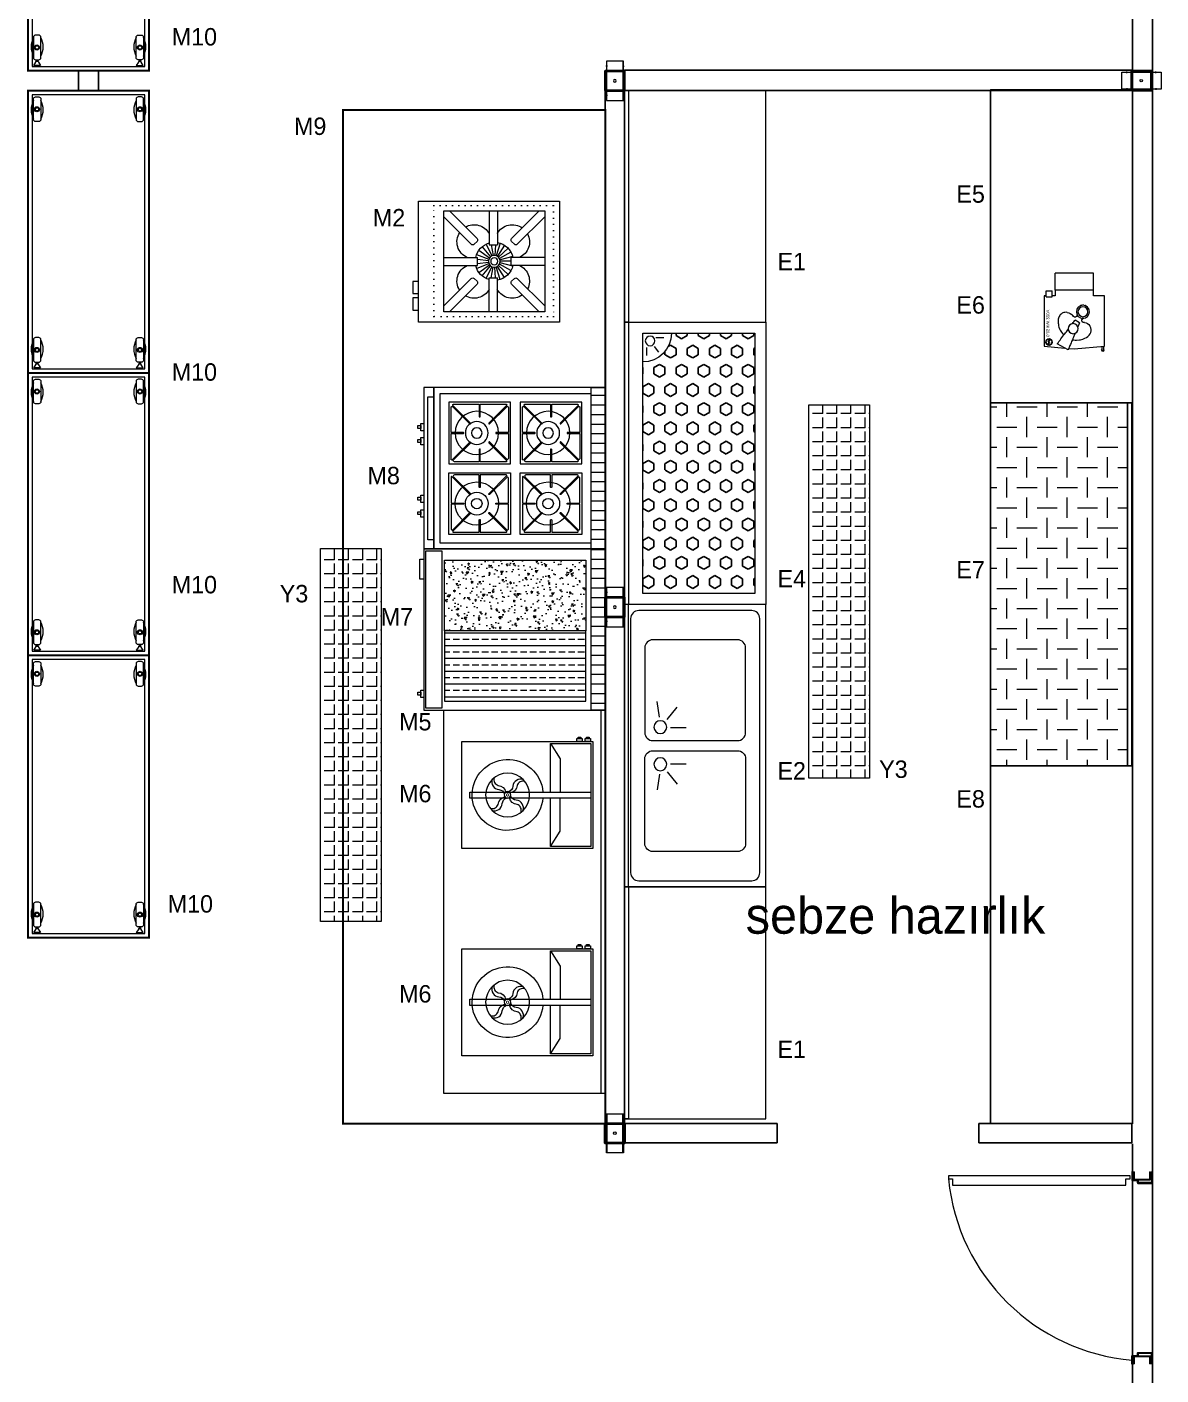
# Model space of a CAD drawing. Header units: millimetres. Extents: x 65390 to 71510, y 46362 to 50796.
# Drawn here: x 69184 to 69746, y 48755 to 49423 of the extents above; entities that cross this region are included whole.
import ezdxf
from ezdxf.enums import TextEntityAlignment as Align

# ---------------------------------------------------------------- set-up
doc = ezdxf.new("R2010")
doc.units = ezdxf.units.MM
doc.linetypes.add('ACAD_ISO07W100', pattern=[3, 0, -3])
doc.linetypes.add('DASHED', pattern=[19.05, 12.7, -6.35])
for name, color, linetype in [('BİRLEŞİM ELEMANLARI', 4, 'Continuous'), ('DIŞ PANEL', 21, 'Continuous'), ('Kıtc-002 Çizgi', 7, 'Continuous'), ('ODP', 110, 'Continuous'), ('S2000-002 Çizgi', 7, 'Continuous')]:
    doc.layers.add(name, color=color, linetype=linetype)
for name, color, linetype, lineweight in [('GRC-Ekipman', 4, 'Continuous', 25), ('GRC-sebze', 94, 'Continuous', 15), ('IC KAPILI 1050', 140, 'Continuous', 0), ('MIM_Sel_Davlumbaz', 251, 'DASHED', 9), ('MIM_Sel_Tezgah', 251, 'Continuous', 9), ('MIM_Sktürk', 251, 'Continuous', 9), ('WALL INTERNAL', 7, 'Continuous', 50)]:
    doc.layers.add(name, color=color, linetype=linetype, lineweight=lineweight)
doc.styles.get("Standard").update_dxf_attribs({"font": 'arial.ttf'})
doc.styles.add('TAKSİM', font='GOTHIC.TTF', dxfattribs={"height": 20})

# ---------------------------------------------------------------- blocks, each defined once
blk = doc.blocks.new('İÇ İKİLİ KEP  80')
at = {"lineweight": 40}
blk.add_lwpolyline([(135.5, 80), (135.5, -16), (39.5, -16), (39.5, 80)], close=True, dxfattribs=at)
at = {"layer": 'BİRLEŞİM ELEMANLARI', "color": 171, "lineweight": 20}
for p, q in [((185, 72), (-10, 72)), ((8.5, 72), (8.5, 74)), ((15, 69), (15, 77)), ((21.5, 72), (21.5, 74)), ((153.5, 72), (153.5, 74)), ((160, 69), (160, 77)), ((166.5, 72), (166.5, 74)), ((-10, -8), (185, -8)), ((8.5, -8), (8.5, -10)), ((15, -5), (15, -13)), ((21.5, -8), (21.5, -10)), ((153.5, -8), (153.5, -10)), ((160, -5), (160, -13)), ((166.5, -8), (166.5, -10))]:
    blk.add_line(p, q, dxfattribs=at)
for points in [[(-10, -10), (-10, 74)], [(-10, 74), (185, 74), (185, -10), (-10, -10)]]:
    blk.add_lwpolyline(points, dxfattribs=at)
blk.add_circle((88, 32), 6.5, dxfattribs=at)
blk = doc.blocks.new('160718_Mobilçalışma140-60')
at = {"layer": 'MIM_Sktürk', "lineweight": 9, "const_width": 1}
blk.add_lwpolyline([(140, 60), (0, 60), (0, 0), (140, 0)], close=True, dxfattribs=at)
at = {"layer": 'MIM_Sktürk', "lineweight": 9}
blk.add_lwpolyline([(138, 58), (2, 58), (2, 2), (138, 2)], close=True, dxfattribs=at)
at = {"layer": 'MIM_Sktürk'}
for points in [[(4.59, 55.67), (4.59, 55.22, -0.414214), (4.09, 54.72), (2.57, 53.72), (2.57, 57.17), (4.09, 56.17, -0.414214)], [(5.35, 56.29), (5.35, 54.63, 0.414214), (6.35, 53.63), (16.54, 53.63, 0.414214), (17.54, 54.63), (17.54, 56.29, 0.414214), (16.54, 57.29), (6.35, 57.29, 0.414214)], [(136.92, 56.29), (136.92, 54.63, -0.414214), (135.92, 53.63), (125.73, 53.63, -0.414214), (124.73, 54.63), (124.73, 56.29, -0.414214), (125.73, 57.29), (135.92, 57.29, -0.414214)], [(4.59, 4.33), (4.59, 4.78, 0.414214), (4.09, 5.28), (2.57, 6.28), (2.57, 2.83), (4.09, 3.83, 0.414214)], [(5.35, 3.71), (5.35, 5.37, -0.414214), (6.35, 6.37), (16.54, 6.37, -0.414214), (17.54, 5.37), (17.54, 3.71, -0.414214), (16.54, 2.71), (6.35, 2.71, -0.414214)], [(136.92, 3.71), (136.92, 5.37, 0.414214), (135.92, 6.37), (125.73, 6.37, 0.414214), (124.73, 5.37), (124.73, 3.71, 0.414214), (125.73, 2.71), (135.92, 2.71, 0.414214)]]:
    blk.add_lwpolyline(points, format="xyb", close=True, dxfattribs=at)
for points in [[(5.35, 55.87), (5.35, 55.05), (4.59, 55.05), (4.59, 55.87)], [(5.35, 4.13), (5.35, 4.95), (4.59, 4.95), (4.59, 4.13)]]:
    blk.add_lwpolyline(points, close=True, dxfattribs=at)
for centre, radius in [((11.44, 55.54), 1.26), ((11.44, 55.54), 0.848), ((130.82, 55.54), 1.26), ((130.82, 55.54), 0.848), ((11.44, 4.46), 1.26), ((11.44, 4.46), 0.848), ((130.82, 4.46), 1.26), ((130.82, 4.46), 0.848)]:
    blk.add_circle(centre, radius, dxfattribs=at)
for centre, start, end in [((11.78, 48.83), 61.46328, 118.53672), ((11.78, 62.1), 241.46328, 298.53672), ((130.48, 48.83), 61.46328, 118.53672), ((130.48, 62.1), 241.46328, 298.53672), ((11.78, -2.1), 61.46328, 118.53672), ((130.48, -2.1), 61.46328, 118.53672), ((11.78, 11.17), 241.46328, 298.53672), ((130.48, 11.17), 241.46328, 298.53672)]:
    blk.add_arc(centre, 9.63, start, end, dxfattribs=at)
blk = doc.blocks.new('İÇ-DOLU-2514-B-B-(80)')
at = {"layer": 'DIŞ PANEL'}
blk.add_lwpolyline([(0, 81), (2514, 81), (2514, -15), (0, -15)], close=True, dxfattribs=at)
blk = doc.blocks.new('A$C4E333208')
at = {"layer": 'Kıtc-002 Çizgi'}
h = blk.add_hatch(dxfattribs=at)
h.set_pattern_fill('HEX', color=254, style=0)
h.set_pattern_definition([(0, (-4887.048, -3146.4644), (0, 5.49926), [3.175, -6.35]), (120, (-4887.048, -3146.4644), (-4.762499, -2.74963), [3.175, -6.35]), (60, (-4883.873, -3146.4644), (-4.762499, 2.74963), [3.175, -6.35])])
h.paths.add_polyline_path([(5.5, 5.5), (134.5, 5.5), (134.5, 61), (19.72, 61, -0.414214), (5.5, 46.78)])
at = {"layer": 'MIM_Sktürk'}
for p, q in [((7.54, 54.45), (7.54, 50.56)), ((11.98, 55.37), (14.82, 53.15)), ((12.6, 59.14), (16.43, 59.14))]:
    blk.add_line(p, q, dxfattribs=at)
for points in [[(140, 70), (0, 70), (0, 0), (140, 0)], [(140, 70), (0, 70), (0, 68), (140, 68)], [(134.5, 61), (5.5, 61), (5.5, 5.5), (134.5, 5.5)]]:
    blk.add_lwpolyline(points, close=True, dxfattribs=at)
blk.add_circle((9.26, 57.34), 2.4, dxfattribs=at)
blk.add_arc((5.5, 61), 14.22, 270, 0, dxfattribs=at)
blk = doc.blocks.new('A$C1A9A7AE9')
at = {"layer": 'MIM_Sktürk'}
for p, q in [((55.84, 52.76), (48.03, 53.87)), ((84.16, 52.76), (91.97, 53.87)), ((57.07, 48.95), (50.97, 43.94)), ((60.98, 47.29), (60.98, 39.4)), ((79.02, 47.29), (79.02, 39.4)), ((82.93, 48.95), (89.03, 43.94))]:
    blk.add_line(p, q, dxfattribs=at)
for points in [[(140, 0), (0, 0), (0, 70), (140, 70)], [(140, 68), (0, 68), (0, 70), (140, 70)]]:
    blk.add_lwpolyline(points, close=True, dxfattribs=at)
for points in [[(133, 3), (7, 3, -0.414214), (3, 7), (3, 63, -0.414214), (7, 67), (133, 67, -0.414214), (137, 63), (137, 7, -0.414214)], [(63.5, 10), (21.5, 10, -0.414214), (17.5, 14), (17.5, 56, -0.414214), (21.5, 60), (63.5, 60, -0.414214), (67.5, 56), (67.5, 14, -0.414214)], [(76.5, 10), (118.5, 10, 0.414214), (122.5, 14), (122.5, 56, 0.414214), (118.5, 60), (76.5, 60, 0.414214), (72.5, 56), (72.5, 14, 0.414214)]]:
    blk.add_lwpolyline(points, format="xyb", close=True, dxfattribs=at)
for centre in [(60.79, 52.26), (79.21, 52.26)]:
    blk.add_circle(centre, 3.19, dxfattribs=at)
blk = doc.blocks.new('A$C2E214F40')
at = {"layer": 'Kıtc-002 Çizgi', "color": 1}
for p, q in [((4.49, 2.74), (3.51, 2.05)), ((3.54, 2.01), (4.44, 2.64)), ((4.44, 2.64), (4.49, 2.06)), ((4.53, 2.15), (4.49, 2.74)), ((4.49, 2.06), (5.65, 2.66)), ((5.63, 2.71), (4.53, 2.15)), ((5.87, 2.81), (5.58, 2.79)), ((5.58, 2.79), (5.62, 2.72)), ((5.62, 2.72), (5.7, 2.59)), ((5.65, 2.66), (5.63, 2.72)), ((5.87, 2.81), (5.7, 2.59))]:
    blk.add_line(p, q, dxfattribs=at)
blk.add_circle((4.61, 2.48), 1.58, dxfattribs=at)
at = {"layer": 'MIM_Sktürk'}
for p, q in [((2.45, 29.53), (0.57, 29.53)), ((2.38, 28.73), (0.57, 28.73)), ((1.19, 15), (2.49, 30)), ((2.49, 30), (27.49, 30)), ((27.49, 30), (27.49, 24.5)), ((6.03, 19.23), (6.45, 20.25)), ((6.45, 20.25), (6.88, 21.03)), ((6.88, 21.03), (7.37, 21.76)), ((7.37, 21.76), (7.97, 22.41)), ((7.97, 22.41), (8.67, 22.89)), ((8.67, 22.89), (9.35, 23.18)), ((9.35, 23.18), (10.17, 23.34)), ((10.17, 23.34), (10.78, 23.35)), ((10.78, 23.35), (11.62, 23.21)), ((11.62, 23.21), (12.06, 23.06)), ((12.06, 23.06), (12.62, 22.77)), ((19.15, 22.51), (19.15, 22.51)), ((19.15, 22.51), (19.15, 22.51)), ((19.43, 22.54), (19.44, 22.54)), ((19.44, 22.54), (19.44, 22.54)), ((19.67, 22.54), (19.68, 22.54)), ((19.68, 22.54), (19.69, 22.54)), ((20.04, 22.52), (20.05, 22.51)), ((20.05, 22.51), (20.06, 22.51)), ((20.41, 22.45), (20.43, 22.44)), ((20.43, 22.44), (20.44, 22.44)), ((20.8, 22.32), (20.82, 22.32)), ((20.82, 22.32), (20.84, 22.31)), ((21.11, 22.18), (21.14, 22.17)), ((21.14, 22.17), (21.16, 22.16)), ((21.39, 22.02), (21.42, 22)), ((21.42, 22), (21.44, 21.99)), ((21.69, 21.8), (21.72, 21.79)), ((21.72, 21.79), (21.73, 21.77)), ((22.02, 21.5), (22.04, 21.48)), ((22.04, 21.48), (22.05, 21.46)), ((22.29, 21.16), (22.31, 21.14)), ((22.31, 21.14), (22.33, 21.11)), ((22.49, 20.84), (22.51, 20.81)), ((22.51, 20.81), (22.52, 20.77)), ((22.64, 20.53), (22.65, 20.49)), ((22.65, 20.49), (22.67, 20.43)), ((22.73, 20.26), (22.75, 20.21)), ((22.75, 20.21), (22.76, 20.16)), ((27.49, 24.5), (30.39, 24.5)), ((30.39, 24.5), (30.39, 5.5)), ((30.39, 24.5), (38.73, 24.5)), ((38.73, 24.5), (38.73, 5.5)), ((1.43, 12.21), (1.19, 15)), ((4.18, 13.38), (3.41, 13.05)), ((4.92, 13.7), (4.18, 13.38)), ((5.72, 14.04), (4.92, 13.7)), ((5.54, 16.09), (5.64, 17.62)), ((5.57, 15.46), (5.54, 16.09)), ((5.63, 14.75), (5.57, 15.46)), ((5.76, 14.05), (5.63, 14.75)), ((5.64, 17.62), (5.72, 18.03)), ((5.72, 18.03), (6.03, 19.23)), ((6.33, 14.29), (5.72, 14.04)), ((6.98, 14.57), (6.33, 14.29)), ((7.58, 14.83), (6.98, 14.57)), ((8.13, 15.06), (7.58, 14.83)), ((8.7, 15.3), (8.13, 15.06)), ((8.95, 15.41), (8.7, 15.3)), ((12.2, 16.79), (12.16, 16.77)), ((12.77, 17.03), (12.2, 16.79)), ((12.2, 16.79), (12.22, 16.75)), ((13.28, 17.25), (12.77, 17.03)), ((13.74, 17.44), (13.28, 17.25)), ((13.73, 14.12), (13.76, 14.09)), ((13.73, 14.07), (13.76, 14.09)), ((14.05, 17.57), (13.74, 17.44)), ((13.76, 14.09), (14.25, 14.46)), ((14.11, 17.6), (14.05, 17.57)), ((14.16, 17.62), (14.11, 17.6)), ((14.16, 17.62), (15.46, 15.37)), ((14.25, 14.46), (14.69, 14.79)), ((14.69, 14.79), (15.1, 15.1)), ((15.1, 15.1), (15.36, 15.3)), ((15.36, 15.3), (15.42, 15.34)), ((15.42, 15.34), (15.46, 15.37)), ((20.28, 16.11), (20.28, 16.11)), ((20.28, 16.11), (20.28, 16.11)), ((20.49, 16.16), (20.48, 16.16)), ((20.49, 16.16), (20.49, 16.16)), ((20.79, 16.25), (20.78, 16.25)), ((20.8, 16.26), (20.79, 16.25)), ((21.04, 16.36), (21.03, 16.36)), ((21.05, 16.37), (21.04, 16.36)), ((21.29, 16.5), (21.27, 16.49)), ((21.31, 16.51), (21.29, 16.5)), ((21.48, 16.62), (21.46, 16.61)), ((21.51, 16.64), (21.48, 16.62)), ((21.64, 16.74), (21.61, 16.71)), ((21.66, 16.75), (21.64, 16.74)), ((21.87, 16.93), (21.85, 16.92)), ((21.88, 16.95), (21.87, 16.93)), ((22.14, 17.22), (22.12, 17.2)), ((22.15, 17.24), (22.14, 17.22)), ((22.37, 17.54), (22.36, 17.52)), ((22.39, 17.57), (22.37, 17.54)), ((22.55, 17.85), (22.53, 17.82)), ((22.56, 17.88), (22.55, 17.85)), ((22.69, 18.19), (22.68, 18.16)), ((22.7, 18.23), (22.69, 18.19)), ((22.78, 18.48), (22.77, 18.44)), ((22.79, 18.52), (22.78, 18.48)), ((22.81, 19.95), (22.83, 19.9)), ((22.83, 19.9), (22.83, 19.84)), ((22.85, 18.8), (22.84, 18.76)), ((22.85, 18.86), (22.85, 18.8)), ((22.86, 19.69), (22.87, 19.62)), ((22.87, 19.62), (22.88, 19.4)), ((22.88, 19.09), (22.87, 19.03)), ((22.88, 19.4), (22.88, 19.35)), ((22.88, 19.14), (22.88, 19.09)), ((0.76, 11.93), (0.72, 11.91)), ((0.72, 11.91), (3.79, 6.58)), ((0.8, 11.95), (0.76, 11.93)), ((1.02, 12.04), (0.8, 11.95)), ((1.26, 12.14), (1.02, 12.04)), ((1.61, 12.29), (1.26, 12.14)), ((2.49, 0), (1.59, 10.4)), ((1.9, 12.41), (1.61, 12.29)), ((2.39, 12.62), (1.9, 12.41)), ((2.83, 12.81), (2.39, 12.62)), ((3.41, 13.05), (2.83, 12.81)), ((3.87, 6.64), (4.06, 6.78)), ((4.06, 6.78), (4.26, 6.94)), ((4.26, 6.94), (4.57, 7.17)), ((4.57, 7.17), (4.82, 7.36)), ((4.82, 7.36), (5.24, 7.68)), ((5.24, 7.68), (5.62, 7.96)), ((5.62, 7.96), (6.13, 8.34)), ((6.13, 8.34), (6.79, 8.85)), ((6.79, 8.85), (7.44, 9.33)), ((7.44, 9.33), (8.14, 9.86)), ((8.17, 9.66), (8.05, 9.79)), ((8.14, 9.86), (8.66, 10.25)), ((8.8, 9.11), (8.17, 9.66)), ((8.66, 10.25), (9.23, 10.68)), ((9.48, 8.62), (8.8, 9.11)), ((9.23, 10.68), (9.75, 11.07)), ((10.46, 8.04), (9.48, 8.62)), ((9.75, 11.07), (10.23, 11.43)), ((10.23, 11.43), (10.72, 11.8)), ((11.14, 7.73), (10.46, 8.04)), ((10.72, 11.8), (10.94, 11.96)), ((12.05, 7.4), (11.14, 7.73)), ((12.63, 7.24), (12.05, 7.4)), ((13.41, 7.1), (12.63, 7.24)), ((14.03, 7.02), (13.41, 7.1)), ((14.49, 7), (14.03, 7.02)), ((15.09, 7), (14.49, 7)), ((16.01, 7.07), (15.09, 7)), ((16.51, 7.18), (16.01, 7.07)), ((17.22, 7.47), (16.51, 7.18)), ((17.7, 7.77), (17.22, 7.47)), ((18.09, 8.08), (17.7, 7.77)), ((18.51, 8.54), (18.09, 8.08)), ((18.7, 8.8), (18.51, 8.54)), ((18.87, 9.07), (18.7, 8.8)), ((19.01, 9.36), (18.87, 9.07)), ((19.2, 9.89), (19.01, 9.36)), ((19.27, 10.14), (19.2, 9.89)), ((19.31, 10.36), (19.27, 10.14)), ((19.36, 11.09), (19.31, 10.36)), ((19.33, 11.46), (19.36, 11.09)), ((3.79, 6.58), (3.8, 6.59)), ((3.8, 6.59), (3.83, 6.61)), ((3.83, 6.61), (3.87, 6.64)), ((27.04, 3.92), (27.04, 4)), ((27.04, 4), (30.04, 4)), ((27.04, 3.63), (27.04, 3.92)), ((27.04, 3.2), (27.04, 3.63)), ((27.04, 1), (27.04, 3.2)), ((27.04, 1), (30.04, 1)), ((27.49, 5.5), (27.49, 4)), ((30.39, 5.5), (27.49, 5.5)), ((27.49, 1), (27.49, 0)), ((30.04, 3.92), (30.04, 4)), ((30.04, 3.63), (30.04, 3.92)), ((30.04, 3.2), (30.04, 3.63)), ((30.04, 1), (30.04, 3.2)), ((30.39, 5.5), (38.73, 5.5)), ((26.86, 0), (2.49, 0)), ((27.49, 0), (26.86, 0))]:
    blk.add_line(p, q, dxfattribs=at)
for centre, radius in [((19.63, 19.29), 3.25), ((19.63, 19.29), 2.45), ((11.25, 14.44), 2.5)]:
    blk.add_circle(centre, radius, dxfattribs=at)
for centre, radius, start, end in [((0.57, 29.13), 0.572, 44.35086, 315.66248), ((0.57, 29.13), 0.399, 90, 270), ((10.56, 19.66), 3.74, 5.44166, 56.60339), ((15.33, 19.77), 1.08, 167.00562, 350.56105), ((17.99, 15.29), 1.08, 70.17429, 254.40423), ((15.61, 11.15), 3.74, 4.80646, 55.96819)]:
    blk.add_arc(centre, radius, start, end, dxfattribs=at)
at = {"layer": 'Kıtc-002 Çizgi', "color": 1}
blk.add_text('0,85 KW 220V', height=1.5, dxfattribs=at).set_placement((7.14, 1.1))
blk = doc.blocks.new('PoliTT.S.180-70')
at = {"layer": 'GRC-sebze'}
h = blk.add_hatch(dxfattribs=at)
h.set_pattern_fill('CHECKERED', color=256, scale=10, style=0)
h.set_pattern_definition([(0, (180, 0), (10, 10), [10, -10]), (90, (185, 5), (-10, 10), [10, -10])])
h.paths.add_polyline_path([(0, -70), (180, -70), (180, -2), (0, -2)])
for p, q in [((0, 0), (180, 0)), ((0, -70), (0, 0)), ((180, 0), (180, -70)), ((180, -2), (0, -2)), ((180, -70), (0, -70))]:
    blk.add_line(p, q)
blk = doc.blocks.new('A$C45FF6976')
at = {"color": 7}
for p, q in [((91.66, 91.55), (92.46, 91.55)), ((101.26, 91.55), (100.46, 91.55)), ((91.66, 4.05, 0), (92.46, 4.05, 0)), ((101.26, 4.05, 0), (100.46, 4.05, 0))]:
    blk.add_line(p, q, dxfattribs=at)
at = {"layer": 'IC KAPILI 1050', "color": 2}
for p, q in [((90.51, 93.4), (0.48, 93.4)), ((0.48, 93.4), (0.48, 91.9)), ((0.48, 91.9), (2.48, 91.9)), ((2.48, 91.9), (2.48, 88.9)), ((2.48, 88.9), (88.51, 88.9))]:
    blk.add_line(p, q, dxfattribs=at)
at = {"layer": 'IC KAPILI 1050'}
for p, q in [((88.51, 88.9), (88.51, 91.9)), ((88.51, 91.9), (90.51, 91.9)), ((90.51, 91.9), (90.51, 93.4))]:
    blk.add_line(p, q, dxfattribs=at)
at = {"layer": 'IC KAPILI 1050', "color": 2}
blk.add_arc((100.05, 101.74, 0), 100.05, 185.64289, 265.10266, dxfattribs=at)
at = {"layer": 'ODP', "color": 3}
for p, q in [((92.46, 95.4), (92.46, 91.55, -4)), ((92.46, 91.55), (92.46, 95.4)), ((92.61, 95.4, -4), (92.46, 95.4)), ((92.61, 95.4), (92.61, 91.7)), ((100.31, 95.4, -4), (100.46, 95.4)), ((100.31, 95.4), (100.31, 91.7)), ((100.46, 95.4), (100.46, 91.55, -4)), ((92.46, 91.55), (100.46, 91.55, -4)), ((100.46, 91.55, -4), (92.46, 91.55)), ((92.61, 91.7), (100.31, 91.7)), ((92.46, 4.05, 0), (92.46, 0.2, 0)), ((92.46, 0.2, 0), (92.46, 4.05, -4)), ((92.46, 4.05, 0), (100.46, 4.05, -4)), ((100.46, 4.05, -4), (92.46, 4.05, 0)), ((92.61, 0.2, -4), (92.46, 0.2, 0)), ((92.61, 3.9, 0), (100.31, 3.9, 0)), ((92.61, 0.2, 0), (92.61, 3.9, 0)), ((100.31, 0.2, 0), (100.31, 3.9, 0)), ((100.31, 0.2, -4), (100.46, 0.2, 0)), ((100.46, 0.2, 0), (100.46, 4.05, -4))]:
    blk.add_line(p, q, dxfattribs=at)
at = {"layer": 'ODP', "color": 3, "lineweight": 30}
for p, q in [((91.51, 0, 0), (91.66, 0, 0)), ((101.41, 0, 0), (101.26, 0, 0))]:
    blk.add_line(p, q, dxfattribs=at)
for points in [[(91.51, 95.6), (91.51, 91.4), (94.31, 91.4), (94.31, 89.9), (101.41, 89.9), (101.41, 95.6)], [(101.26, 95.6), (101.26, 90.05), (94.46, 90.05), (94.46, 91.55), (91.66, 91.55), (91.66, 95.6)]]:
    blk.add_lwpolyline(points, dxfattribs=at)
at = {"layer": 'ODP', "color": 3, "lineweight": 30, "elevation": 0}
for points in [[(91.51, 0), (91.51, 4.2), (94.31, 4.2), (94.31, 5.7), (101.41, 5.7), (101.41, 0)], [(101.26, 0), (101.26, 5.55), (94.46, 5.55), (94.46, 4.05), (91.66, 4.05), (91.66, 0)]]:
    blk.add_lwpolyline(points, dxfattribs=at)
blk = doc.blocks.new('160718_Yerocağı')
at = {"layer": 'MIM_Sktürk', "lineweight": 5}
for p, q in [((-4.84, 62.63), (-54.84, 62.63)), ((-54.84, 62.63), (-54.84, 12.63)), ((-51.93, 62.63), (-38.33, 49.03)), ((-31.91, 62.63), (-31.91, 45.98)), ((-27.91, 62.63), (-27.91, 45.98)), ((-7.76, 62.63), (-21.36, 49.03)), ((-4.84, 12.63), (-4.84, 62.63)), ((-54.84, 59.89), (-41.16, 46.21)), ((-4.84, 59.89), (-18.53, 46.21)), ((-38.33, 47.62), (-39.75, 46.21)), ((-21.36, 47.62), (-19.94, 46.21)), ((-38.82, 40.54), (-32.65, 38.54)), ((-37.81, 42.68), (-32.34, 39.21)), ((-36.3, 44.51), (-31.86, 39.78)), ((-34.39, 45.9), (-31.27, 40.22)), ((-32.19, 46.77), (-30.58, 40.49)), ((-31.91, 45.98), (-27.91, 45.98)), ((-29.84, 45.7), (-29.84, 40.58)), ((-27.5, 46.77), (-29.11, 40.49)), ((-25.3, 45.9), (-28.42, 40.22)), ((-23.39, 44.51), (-27.82, 39.78)), ((-21.88, 42.68), (-27.35, 39.21)), ((-20.87, 40.54), (-27.04, 38.54)), ((-54.84, 39.13), (-38.05, 39.13)), ((-54.84, 35.13), (-38.05, 35.13)), ((-38.38, 33.61), (-32.51, 36.37)), ((-38.05, 35.13), (-38.05, 39.13)), ((-38.05, 38.15), (-32.79, 37.81)), ((-38.05, 36.06), (-32.74, 37.08)), ((-37.11, 31.62), (-32.12, 35.75)), ((-35.39, 30), (-31.58, 35.24)), ((-33.32, 28.86), (-30.93, 34.89)), ((-30.9, 29.28), (-30.21, 34.7)), ((-28.79, 29.28), (-29.47, 34.7)), ((-26.37, 28.86), (-28.76, 34.89)), ((-24.3, 30), (-28.11, 35.24)), ((-22.57, 31.62), (-27.57, 35.75)), ((-21.31, 33.61), (-27.17, 36.37)), ((-21.64, 36.06), (-26.95, 37.08)), ((-21.64, 38.15), (-26.9, 37.81)), ((-4.84, 39.13), (-21.64, 39.13)), ((-21.64, 35.13), (-21.64, 39.13)), ((-4.84, 35.13), (-21.64, 35.13)), ((-54.84, 15.37), (-41.16, 29.05)), ((-38.33, 27.64), (-39.75, 29.05)), ((-31.91, 12.63), (-31.91, 29.28)), ((-31.91, 29.28), (-27.91, 29.28)), ((-27.91, 12.63), (-27.91, 29.28)), ((-21.36, 27.64), (-19.94, 29.05)), ((-4.84, 15.37), (-18.53, 29.05)), ((-51.93, 12.63), (-38.33, 26.22)), ((-7.76, 12.63), (-21.36, 26.22)), ((-54.84, 12.63), (-4.84, 12.63))]:
    blk.add_line(p, q, dxfattribs=at)
for points in [[(-60, 0), (0, 0), (0, 70), (-60, 70)], [(-54, 0), (-48, 0), (-48, -2.72), (-54, -2.72)], [(-45.82, 0), (-39.82, 0), (-39.82, -2.72), (-45.82, -2.72)]]:
    blk.add_lwpolyline(points, close=True, dxfattribs=at)
at = {"layer": 'MIM_Sktürk', "linetype": 'ACAD_ISO07W100', "lineweight": 5}
blk.add_lwpolyline([(-57.27, 7.63), (-2.19, 7.63), (-2.19, 67.03), (-57.27, 67.03)], close=True, dxfattribs=at)
at = {"layer": 'MIM_Sktürk', "lineweight": 5}
for radius in [2.95, 1.79]:
    blk.add_circle((-29.84, 37.63), radius, dxfattribs=at)
for centre, radius, start, end in [((-39.65, 46.57), 8.5, 24.45702, 116.7019), ((-20.18, 46.57), 8.5, 62.60647, 155.35824), ((-39.65, 46.57), 8.5, 144.00678, 241.1359), ((-29.84, 37.63), 9.43, 102.63219, 170.85208), ((-39.04, 48.33), 1, 315, 45), ((-29.84, 37.63), 9.43, 9.14792, 78.15497), ((-20.65, 48.33), 1, 135, 225), ((-20.18, 46.57), 8.5, 298.8641, 35.32642), ((-40.45, 46.91), 1, 225, 315), ((-19.24, 46.91), 1, 225, 315), ((-39.65, 27.62), 8.5, 118.8641, 210.8127), ((-29.84, 37.63), 9.43, 195.36535, 257.36781), ((-29.84, 37.63), 9.43, 281.84503, 344.63465), ((-20.18, 27.62), 8.5, 329.86699, 61.1359), ((-40.45, 28.35), 1, 45, 135), ((-39.04, 26.93), 1, 315, 45), ((-20.65, 26.93), 1, 135, 225), ((-19.24, 28.35), 1, 45, 135), ((-39.65, 27.62), 8.5, 238.02757, 335.54298), ((-20.18, 27.62), 8.5, 204.64176, 302.64687)]:
    blk.add_arc(centre, radius, start, end, dxfattribs=at)
blk = doc.blocks.new('A$C5569020A')
at = {"layer": 'MIM_Sel_Tezgah'}
for points in [[(0, 0), (53, 0), (53, 65), (0, 65)], [(25, 4), (28, 4), (28, 64), (25, 64)], [(53, 61.12), (54.47, 61.12), (54.47, 63.79), (53, 63.79)], [(54.47, 61.79), (55.2, 61.79), (55.2, 63.12), (54.47, 63.12)], [(53, 57.09), (54.47, 57.09), (54.47, 59.76), (53, 59.76)], [(54.47, 57.75), (55.2, 57.75), (55.2, 59.09), (54.47, 59.09)]]:
    blk.add_lwpolyline(points, close=True, dxfattribs=at)
for points in [[(28, 44), (52, 44), (52, 64), (1, 64), (1, 44), (25, 44)], [(1, 44), (8.58, 48.72), (25, 48.72)], [(52, 44), (44.42, 48.72), (28, 48.72)]]:
    blk.add_lwpolyline(points, dxfattribs=at)
for points in [[(18.07, 29.39, -0.42543), (21.82, 27.44, 0.337252), (25.14, 23.72, -0.475845)], [(18.75, 30.33, -0.499875), (23.93, 27.05, 0.298072), (26.02, 24.27, 0.325205)], [(33.2, 31.22, -0.42543), (31.25, 27.47, 0.337252), (27.53, 24.15, -0.475845)], [(34.14, 30.54, -0.499875), (30.86, 25.36, 0.298072), (28.08, 23.28, 0.325205)], [(18.97, 14.94, -0.499875), (22.25, 20.12, 0.298072), (25.02, 22.21, 0.325205)], [(19.9, 14.26, -0.42543), (21.86, 18.01, 0.337252), (25.58, 21.33, -0.475845)], [(34.35, 15.15, -0.499875), (29.18, 18.44, 0.298072), (27.09, 21.21, 0.325205)], [(35.03, 16.09, -0.42543), (31.28, 18.05, 0.337252), (27.96, 21.76, -0.475845)]]:
    blk.add_lwpolyline(points, format="xyb", dxfattribs=at)
at = {"layer": 'MIM_Sel_Tezgah', "const_width": 0.396}
blk.add_lwpolyline([(26.14, 22.32, 1), (26.97, 23.17, 1)], format="xyb", close=True, dxfattribs=at)
at = {"layer": 'MIM_Sel_Tezgah'}
for radius in [10.88, 1.64]:
    blk.add_circle((26.55, 22.74), radius, dxfattribs=at)
blk.add_arc((26.55, 22.74), 17.57, 95.0717, 85.27521, dxfattribs=at)
blk = doc.blocks.new('A$C604B7618')
at = {"layer": 'MIM_Sel_Tezgah'}
blk.add_lwpolyline([(0, 30.57), (30.57, 30.57), (30.57, 0), (0, 0), (0, 30.57)], dxfattribs=at)
blk.add_lwpolyline([(15.55, 29.52), (15.55, 23.44, -0.414214), (15.34, 23.23), (15.23, 23.23, -0.414214), (15.02, 23.44), (15.02, 29.52), (2.68, 29.52, 0.668179), (2.31, 28.63), (10.81, 20.13, -0.810443), (10.38, 19.82), (1.59, 28.61, 0.668179), (1.05, 28.39), (1.05, 15.55), (7.13, 15.55, -0.414214), (7.34, 15.34), (7.34, 15.23, -0.414214), (7.13, 15.02), (1.05, 15.02), (1.05, 2.68, 0.668179), (1.94, 2.31), (10.43, 10.81, -0.810443), (10.75, 10.38), (1.96, 1.59, 0.668179), (2.18, 1.05), (15.02, 1.05), (15.02, 7.13, -0.414214), (15.23, 7.34), (15.34, 7.34, -0.414214), (15.55, 7.13), (15.55, 1.05), (27.88, 1.05, 0.668179), (28.26, 1.94), (19.76, 10.43, -0.810443), (20.19, 10.75), (28.98, 1.96, 0.668179), (29.52, 2.18), (29.52, 15.02), (23.44, 15.02, -0.414214), (23.23, 15.23), (23.23, 15.34, -0.414214), (23.44, 15.55), (29.52, 15.55), (29.52, 28.39, 0.668179), (28.98, 28.61), (20.19, 19.82, -0.810443), (19.76, 20.13), (28.26, 28.63, 0.668179), (27.88, 29.52)], format="xyb", close=True, dxfattribs=at)
for radius in [10.75, 5.66, 2.6]:
    blk.add_circle((15.28, 13.8), radius, dxfattribs=at)
blk = doc.blocks.new('A$C0E67626B')
at = {"layer": 'MIM_Sel_Tezgah'}
h = blk.add_hatch(dxfattribs=at)
h.set_pattern_fill('ANSI31', color=256, scale=1.5, angle=45, style=0)
h.set_pattern_definition([(90, (-2444.461, -5730.0927), (-4.7625, 9e-16), [])])
h.paths.add_polyline_path([(80, 85.92), (80, 92.92), (0, 92.92), (0, 85.92)])
for points in [[(0, 7.92), (80, 7.92), (80, 92.92), (0, 92.92)], [(80, 85.92), (0, 85.92), (0, 92.92), (80, 92.92)], [(3, 10.92), (77, 10.92), (77, 85.92), (3, 85.92)], [(0, 2.92), (80, 2.92), (80, 7.92), (0, 7.92)], [(4.49, 7.92), (75.51, 7.92), (75.51, 4.92), (4.49, 4.92)], [(17.86, 2.92), (21.5, 2.92), (21.5, 1.46), (17.86, 1.46)], [(18.82, 1.46), (20.28, 1.46), (20.28, 0), (18.82, 0)], [(24.71, 2.92), (28.35, 2.92), (28.35, 1.46), (24.71, 1.46)], [(25.67, 1.46), (27.13, 1.46), (27.13, 0), (25.67, 0)], [(53.39, 2.92), (57.03, 2.92), (57.03, 1.46), (53.39, 1.46)], [(54.35, 1.46), (55.81, 1.46), (55.81, 0), (54.35, 0)], [(60.56, 2.92), (64.21, 2.92), (64.21, 1.46), (60.56, 1.46)], [(61.53, 1.46), (62.99, 1.46), (62.99, 0), (61.53, 0)]]:
    blk.add_lwpolyline(points, close=True, dxfattribs=at)
at = {"layer": 'MIM_Sel_Tezgah', "xscale": -1}
for p in [(37.77, 50.81), (37.77, 15.43)]:
    blk.add_blockref('A$C604B7618', p, dxfattribs=at)
at = {"layer": 'MIM_Sel_Tezgah'}
for p in [(42.23, 50.81), (42.23, 15.43)]:
    blk.add_blockref('A$C604B7618', p, dxfattribs=at)
blk = doc.blocks.new('A$C7609510E')
at = {"layer": 'MIM_Sel_Tezgah'}
h = blk.add_hatch(dxfattribs=at)
h.set_pattern_fill('ANSI31', color=256, scale=1.5, angle=45, style=0)
h.set_pattern_definition([(90, (-4825.414, -5259.878), (-4.7625, 9e-16), [])])
h.paths.add_polyline_path([(80, 85.92), (80, 92.92), (0, 92.92), (0, 85.92)])
h = blk.add_hatch(dxfattribs=at)
h.set_pattern_fill('AR-CONC', color=256, scale=0.05, angle=45, style=0)
h.set_pattern_definition([(95, (-4825.414, -5259.878), (7.0047325, 5.877669), [0.9525, -10.4775]), (40, (-4825.414, -5259.878), (-8.000894, 5.50885), [0.762, -8.382]), (145.451, (-4824.83, -5259.388), (-0.996108, 11.386512), [0.8095, -8.9045]), (91.1842, (-4827.21, -5258.082), (11.070512, 8.09767), [1.42875, -15.71625]), (141.6356, (-4826.287, -5257.407), (-0.354307, 17.141322), [1.21425, -13.35675]), (36.184, (-4827.21, -5258.082), (-0.354279, 17.14132), [1.143, -12.573]), (66, (-4825.863, -5257.633), (8.9760276, 1.7447634), [0.9525, -10.4775]), (11, (-4825.863, -5257.633), (-4.326996, 8.69706), [0.762, -8.382]), (116.4514, (-4825.115, -5257.487), (4.649002, 10.441823), [0.8095, -8.9045]), (82.5, (-4825.414, -5259.8778), (-2.8802735, 3.0986707), [0, -8.2804, 0, -8.509, 0, -8.41375]), (52.5, (-4825.414, -5259.878), (-1.1794864, 5.90435), [0, -4.8514, 0, -8.0899, 0, -3.20675]), (12.5, (-4827.4165, -5261.8804), (4.9963932, 4.5913098), [0, -3.175, 0, -9.906, 0, -13.1445]), (2.5, (-4828.3145, -5262.7784), (4.338195, 6.1361196), [0, -4.1275, 0, -6.5786, 0, -9.3345])])
h.paths.add_polyline_path([(40.53, 83.21), (5.53, 83.21), (5.53, 13.21), (40.53, 13.21)])
h = blk.add_hatch(dxfattribs=at)
h.set_pattern_fill('ANSI33', color=256, angle=45, style=0)
h.set_pattern_definition([(90, (-4825.414, -5259.878), (-6.35, 1e-15), []), (90, (-4822.239, -5256.703), (-6.35, 1e-15), [3.175, -1.5875])])
h.paths.add_polyline_path([(40.53, 13.21), (75.53, 13.21), (75.53, 83.21), (40.53, 83.21)])
for points in [[(0, 2.92), (80, 2.92), (80, 92.92), (0, 92.92)], [(0, 92.92), (80, 92.92), (80, 85.92), (0, 85.92)], [(5.53, 83.21), (40.53, 83.21), (40.53, 13.21), (5.53, 13.21)], [(75.53, 83.21), (40.53, 83.21), (40.53, 13.21), (75.53, 13.21)], [(1, 11.92), (79, 11.92), (79, 3.92), (1, 3.92)], [(5, 2.92), (15, 2.92), (15, 0.92), (5, 0.92)], [(70.06, 2.92), (73.7, 2.92), (73.7, 1.46), (70.06, 1.46)], [(71.02, 1.46), (72.48, 1.46), (72.48, 0), (71.02, 0)]]:
    blk.add_lwpolyline(points, close=True, dxfattribs=at)

msp = doc.modelspace()

# ---------------------------------------------------------------- hatches: boundary and pattern name
at = {"layer": 'MIM_Sktürk'}
h = msp.add_hatch(dxfattribs=at)
h.set_pattern_fill('ANGLE', color=256, angle=90)
h.set_pattern_definition([(90, (114233.866, -11782.344), (-6.985, 4e-16), [5.08, -1.905]), (180, (114233.866, -11782.344), (-9e-16, -6.985), [5.08, -1.905])])
h.paths.add_polyline_path([(69571.907, 49050.942), (69571.907, 49235.942), (69601.907, 49235.942), (69601.907, 49050.942)])
h = msp.add_hatch(dxfattribs=at)
h.set_pattern_fill('ANGLE', color=256, angle=90)
h.set_pattern_definition([(90, (113991.7766, -11770.958), (-6.985, 4e-16), [5.08, -1.905]), (180, (113991.7766, -11770.958), (-9e-16, -6.985), [5.08, -1.905])])
h.paths.add_polyline_path([(69329.817, 48979.74), (69329.817, 49164.74), (69359.817, 49164.74), (69359.817, 48979.74)])

# ---------------------------------------------------------------- linework, layer by layer
for p, q in [((69732.238, 49401.962), (69480.512, 49401.962)), ((69732.238, 49401.562), (69732.238, 48879.385)), ((69742.238, 49401.562), (69742.238, 48618.562)), ((69732.238, 49391.962), (69480.512, 49391.962)), ((69732.238, 48869.562), (69732.238, 48749.562))]:
    msp.add_line(p, q)
at = {"ltscale": 5}
msp.add_lwpolyline([(69219.712, 49391.785), (69209.712, 49391.785), (69209.712, 49401.785), (69219.712, 49401.785)], close=True, dxfattribs=at)
at = {"layer": 'DIŞ PANEL'}
for p, q in [((69556.212, 48879.562), (69556.212, 48869.962)), ((69656.212, 48879.562), (69656.212, 48869.962))]:
    msp.add_line(p, q, dxfattribs=at)
for points in [[(69732.238, 49443.164), (69732.238, 49401.562), (69742.238, 49401.562), (69742.238, 49441.664)], [(69742.238, 49401.562), (69741.512, 49401.562), (69741.512, 49391.962), (69742.238, 49391.962)], [(69742.238, 49401.562), (69741.512, 49401.562), (69741.512, 49391.962), (69742.238, 49391.962)], [(69556.212, 48869.962), (69480.512, 48869.962), (69480.512, 48879.562), (69556.212, 48879.562)], [(69656.212, 48879.562), (69731.912, 48879.562), (69731.912, 48869.962), (69656.212, 48869.962)]]:
    msp.add_lwpolyline(points, dxfattribs=at)
at = {"layer": 'GRC-Ekipman'}
for points in [[(69732.238, 49392.139), (69661.912, 49392.139), (69661.912, 49237.062), (69732.238, 49237.062)], [(69661.912, 49057.062), (69732.238, 49057.062), (69732.238, 48879.562), (69661.912, 48879.562)]]:
    msp.add_lwpolyline(points, close=True, dxfattribs=at)
at = {"layer": 'MIM_Sel_Davlumbaz', "linetype": 'DASHED', "const_width": 1}
msp.add_lwpolyline([(69470.912, 49382.169), (69340.912, 49382.169), (69340.912, 48879.539), (69470.912, 48879.539)], close=True, dxfattribs=at)
at = {"layer": 'MIM_Sktürk'}
for points in [[(69480.512, 49276.962), (69550.512, 49276.962), (69550.512, 49391.962), (69480.512, 49391.962)], [(69482.512, 49276.962), (69480.512, 49276.962), (69480.512, 49391.962), (69482.512, 49391.962)], [(69601.907, 49235.942), (69601.907, 49050.942), (69571.907, 49050.942), (69571.907, 49235.942)], [(69359.817, 49164.74), (69359.817, 48979.74), (69329.817, 48979.74), (69329.817, 49164.74)], [(69390.912, 49084.539), (69470.912, 49084.539), (69470.912, 48894.539), (69390.912, 48894.539)], [(69468.912, 49084.539), (69470.912, 49084.539), (69470.912, 48894.539), (69468.912, 48894.539)], [(69480.512, 48881.985), (69550.512, 48881.985), (69550.512, 48996.985), (69480.512, 48996.985)], [(69482.512, 48881.985), (69480.512, 48881.985), (69480.512, 48996.985), (69482.512, 48996.985)]]:
    msp.add_lwpolyline(points, close=True, dxfattribs=at)

# ---------------------------------------------------------------- block references
at = {"yscale": 0.1, "zscale": 0.1}
for p, xscale, rotation in [((69478.912, 49405.489), -0.1, 90), ((69478.912, 49405.489), -0.1, 90), ((69745.462, 49399.962), 0.1, 180), ((69745.462, 49399.962), 0.1, 180), ((69478.912, 49144.489), -0.1, 90), ((69478.912, 49144.489), -0.1, 90), ((69478.912, 48865.989), 0.1, 90), ((69478.912, 48865.989), 0.1, 90)]:
    msp.add_blockref('İÇ İKİLİ KEP  80', p, dxfattribs=dict(at, xscale=xscale, rotation=rotation))
at = {"layer": 'GRC-Ekipman', "xscale": -1, "rotation": 270}
msp.add_blockref('PoliTT.S.180-70', (69731.912, 49057.062), dxfattribs=at)
at = {"layer": 'Kıtc-002 Çizgi', "lineweight": -2, "xscale": -1, "rotation": 270}
msp.add_blockref('A$C2E214F40', (69688.451, 49262.54), dxfattribs=at)
at = {"layer": 'MIM_Sktürk', "rotation": 90}
for p in [(69244.712, 49401.785), (69244.712, 49251.785), (69244.712, 49111.785), (69244.712, 48971.785)]:
    msp.add_blockref('160718_Mobilçalışma140-60', p, dxfattribs=at)
at = {"layer": 'MIM_Sktürk', "linetype": 'DASHED', "xscale": -1}
for name, p, rotation in [('160718_Yerocağı', (69378.283, 49337.013), 270), ('A$C4E333208', (69550.512, 49276.985), 90), ('A$C1A9A7AE9', (69550.512, 49136.985), 90)]:
    msp.add_blockref(name, p, dxfattribs=dict(at, rotation=rotation))
at = {"layer": 'MIM_Sktürk'}
msp.add_blockref('A$C45FF6976', (69640.577, 48760.195), dxfattribs=at)
at = {"layer": 'S2000-002 Çizgi', "rotation": 270}
msp.add_blockref('A$C0E67626B', (69377.996, 49244.539), dxfattribs=at)
at = {"layer": 'S2000-002 Çizgi', "color": 8, "rotation": 270}
msp.add_blockref('A$C7609510E', (69377.996, 49164.539), dxfattribs=at)
at = {"layer": 'S2000-002 Çizgi', "color": 8, "xscale": -1, "rotation": 270}
for p in [(69399.763, 49015.999), (69399.763, 48913.215)]:
    msp.add_blockref('A$C5569020A', p, dxfattribs=at)
at = {"layer": 'WALL INTERNAL', "yscale": 0.1, "zscale": 0.1, "rotation": 270}
for p, xscale in [((69472.412, 49391.939), 0.1), ((69472.412, 48879.539), -0.1)]:
    msp.add_blockref('İÇ-DOLU-2514-B-B-(80)', p, dxfattribs=dict(at, xscale=xscale))

# ---------------------------------------------------------------- texts
at = {"style": 'TAKSİM'}
for s, p in [('M10', (69267.212, 49414.21)), ('M9', (69324.625, 49369.852)), ('E5', (69652.076, 49336.234)), ('M2', (69363.712, 49324.499)), ('E1', (69563.349, 49302.713)), ('E6', (69652.076, 49281.24)), ('M10', (69267.212, 49247.973)), ('M8', (69361.073, 49196.618)), ('E7', (69652.076, 49149.927)), ('M10', (69267.212, 49142.514)), ('E4', (69563.349, 49145.466)), ('Y3', (69316.606, 49138.053)), ('M7', (69367.596, 49126.571)), ('M5', (69376.73, 49074.55)), ('E2', (69563.349, 49050.191)), ('Y3', (69613.786, 49050.998)), ('M6', (69376.73, 49038.905)), ('E8', (69652.076, 49036.272)), ('M10', (69265.212, 48984.21)), ('M6', (69376.73, 48939.595)), ('E1', (69563.349, 48912.099))]:
    msp.add_text(s, height=8.64, dxfattribs=at).set_placement(p, align=Align.CENTER)
msp.add_text('sebze hazırlık', height=18, dxfattribs=at).set_placement((69540.567, 48973.729))

doc.saveas('drawing.dxf')
